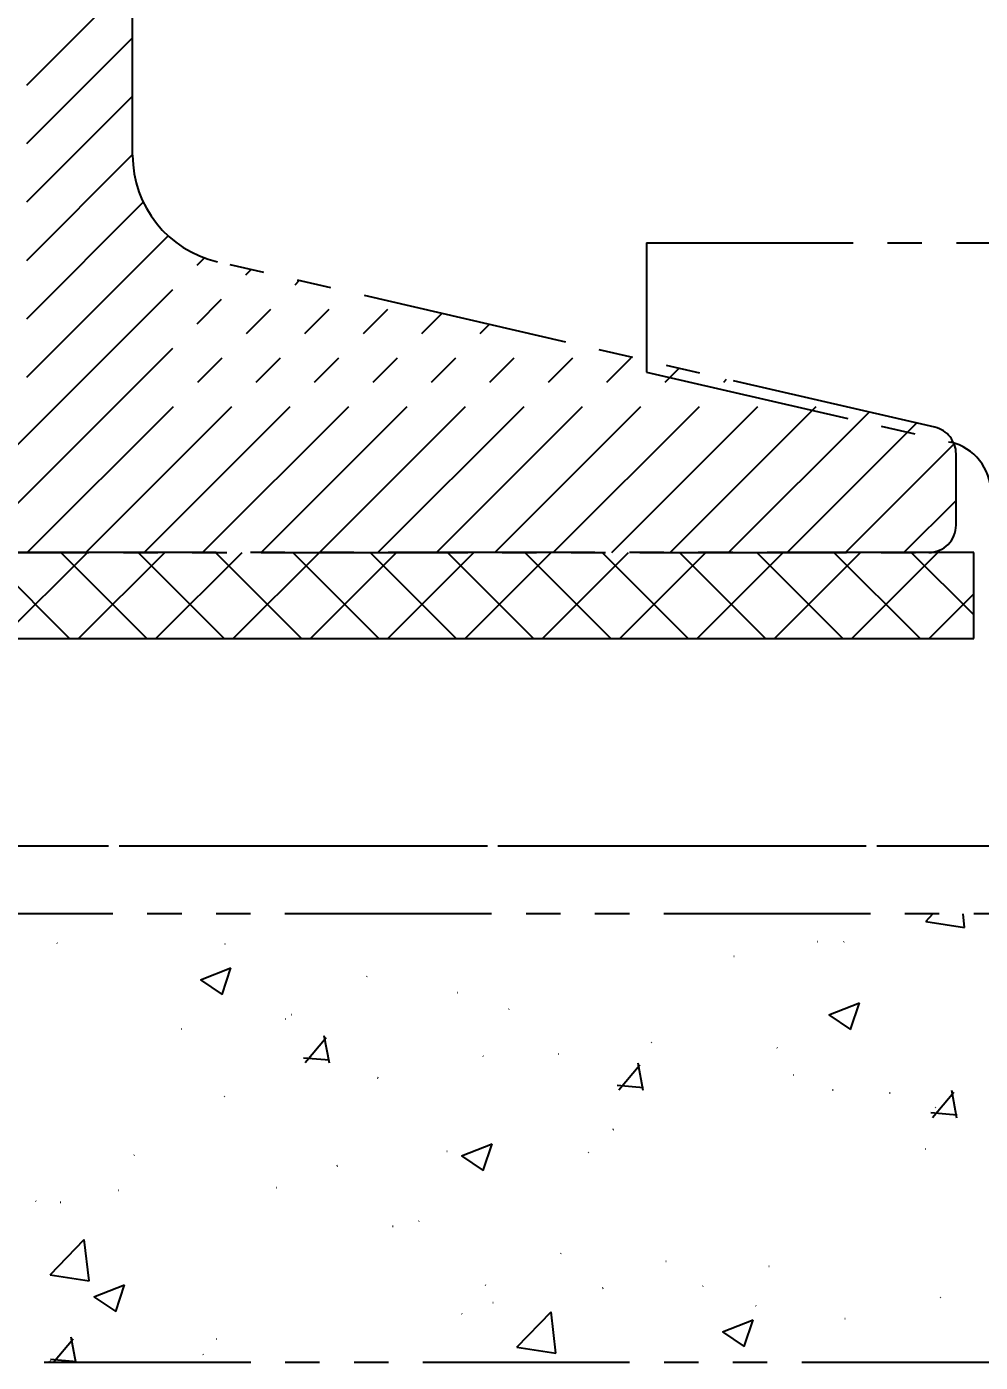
# Model space of a CAD drawing. Header units: millimetres. Extents: x -50460 to 50460, y -35640 to 35640.
# Drawn here: x 33221.1 to 33276.4, y 20464.4 to 20542 of the extents above; entities that cross this region are included whole.
import ezdxf

# ---------------------------------------------------------------- set-up
doc = ezdxf.new("R2010")
doc.units = ezdxf.units.MM
doc.linetypes.add('双点画线', pattern=[22, 12, -2, 2, -2, 2, -2])
doc.layers.get('0').update_dxf_attribs({"lineweight": 35})
for name, color, linetype, lineweight in [('7', 30, '双点画线', 18), ('EB0', 7, 'Continuous', 15), ('尺寸线层', 4, 'Continuous', 18)]:
    doc.layers.add(name, color=color, linetype=linetype, lineweight=lineweight)
doc.dimstyles.new('AM_DEMATIC$0', dxfattribs={"dimscale": 120, "dimtxt": 3, "dimasz": 1.5, "dimexe": 1, "dimexo": 0, "dimgap": 1, "dimtad": 1, "dimdsep": 46, "dimtxsty": 'Standard', "dimblk": '_CAXARROW', "dimcen": 0, "dimdle": 3, "dimclrd": 256, "dimclre": 256, "dimclrt": 2, "dimadec": 0, "dimazin": 2, "dimtfac": 0.7071067811865475, "dimtdec": 3, "dimtmove": 0, "dimatfit": 3, "dimfxl": 0, "dimfrac": 2, "dimtolj": 1, "dimlwd": 18, "dimarcsym": 0})

# ---------------------------------------------------------------- blocks, each defined once
blk = doc.blocks.new('*X591')
at = {"layer": '7', "linetype": '双点画线', "lineweight": 25}
for p, q in [((6.149999999994179, 70.13117869541384), (6.149999999994179, 120.7689010294016)), ((5.820766091346741e-11, 74.2029003976022), (6.150000000081491, 80.35290039762549)), ((5.820766091346741e-11, 70.80878784788001), (6.150000000081491, 76.9587878479033)), ((-5.820766091346741e-11, 67.41467529815782), (6.150000000081491, 73.56467529829752)), ((5.820766091346741e-11, 64.02056274855204), (6.150000000081491, 70.17056274857532)), ((-5.820766091346741e-11, 60.62645019871343), (6.769359332742169, 67.39580953138284)), ((5.820766091346741e-11, 57.23233764910765), (8.213721730397083, 65.44605937931556)), ((35.99041606974788, 65.04999957531618), (100.9904147956986, 65.04999957531618)), ((35.99041606974788, 65.04999957531618), (35.99041606974788, 57.5350442226445)), ((2.91038304567337e-10, 53.8382250997347), (10.32650521153118, 64.16473031084388)), ((52.7426721764059, 54.32339467950078), (11.07156080492132, 63.94392878402869)), ((5.820766091346741e-11, 50.44411254977967), (13.04435971792554, 63.48847226764701)), ((0.03394112555542961, 47.05000000005748), (15.82942939474015, 62.84548826918399)), ((3.42805367539404, 47.0500000001739), (18.58692412398523, 62.20887044882329)), ((6.822166224999819, 47.04999999999927), (21.34441885357955, 61.57225262857901)), ((10.21627877483843, 47.05000000029031), (24.10191358294105, 60.93563480839293)), ((13.61039132444421, 47.0500000001739), (26.85940831241896, 60.29901698814865)), ((17.00450387393357, 47.04999999999927), (29.61690304212971, 59.6623991681372)), ((20.3986164238886, 47.0500000001739), (32.37439777160762, 59.02578134789292)), ((23.79272897349438, 47.05000000011569), (35.13189250096912, 58.38916352764863)), ((27.18684152333299, 47.05000000029031), (37.88938723033061, 57.75254570728794)), ((35.99041606974788, 57.5350442226445), (53.66526929511747, 53.45448189251692)), ((30.58095407282235, 47.05000000011569), (40.64688195980852, 57.11592788704365)), ((33.97506662242813, 47.04999999994106), (43.40437668928644, 56.47931006679937)), ((37.36917917203391, 47.04999999994106), (46.16187141853152, 55.84269224643867)), ((40.76329172187252, 47.05000000011569), (48.91936614824226, 55.20607442636901)), ((44.1574042714783, 47.04999999994106), (51.67686087772017, 54.56945660618294)), ((-6.788225099211559, 47.0500000002321), (5.820766091346741e-11, 53.83822509950187)), ((47.55151682131691, 47.0500000001739), (53.862674962249, 53.36115814113509)), ((53.97500000000582, 48.63999999999578), (53.97500000000582, 52.77414627649341)), ((-3.394112549722195, 47.04999999999927), (5.820766091346741e-11, 50.44411254977967)), ((50.94562937127193, 47.05000000034852), (53.97500000015134, 50.07937062922792)), ((55, 47.05000000000655), (-55, 47.05000000000655)), ((-52.38499999999476, 47.04999999999927), (52.38499999999476, 47.04999999999927)), ((2.492761055706069, 42.05000000000655), (-2.507238944293931, 47.05000000000655)), ((-1.475551019189879, 42.05000000000655), (3.524448980810121, 47.05000000000655)), ((6.982889116276056, 42.05000000000655), (1.982889116276056, 47.05000000000655)), ((3.014577041380107, 42.05000000000655), (8.014577041380107, 47.05000000000655)), ((11.47301717661321, 42.05000000000655), (6.473017176613212, 47.05000000000655)), ((7.504705101950094, 42.05000000000655), (12.50470510195009, 47.05000000000655)), ((15.9631452371832, 42.05000000000655), (10.9631452371832, 47.05000000000655)), ((11.99483316252008, 42.05000000000655), (16.99483316252008, 47.05000000000655)), ((20.45327329775319, 42.05000000000655), (15.45327329775319, 47.05000000000655)), ((16.48496122309007, 42.05000000000655), (21.48496122309007, 47.05000000000655)), ((24.94340135832317, 42.05000000000655), (19.94340135832317, 47.05000000000655)), ((20.97508928366005, 42.05000000000655), (25.97508928366005, 47.05000000000655)), ((29.43352941889316, 42.05000000000655), (24.43352941889316, 47.05000000000655)), ((25.46521734399721, 42.05000000000655), (30.46521734399721, 47.05000000000655)), ((33.92365747946315, 42.05000000000655), (28.92365747946315, 47.05000000000655)), ((29.9553454045672, 42.05000000000655), (34.9553454045672, 47.05000000000655)), ((38.4137855398003, 42.05000000000655), (33.4137855398003, 47.05000000000655)), ((34.44547346513718, 42.05000000000655), (39.44547346513718, 47.05000000000655)), ((42.90391360037029, 42.05000000000655), (37.90391360037029, 47.05000000000655)), ((38.93560152570717, 42.05000000000655), (43.93560152570717, 47.05000000000655)), ((47.39404166094027, 42.05000000000655), (42.39404166094027, 47.05000000000655)), ((43.42572958627716, 42.05000000000655), (48.42572958627716, 47.05000000000655)), ((51.88416972151026, 42.05000000000655), (46.88416972151026, 47.05000000000655)), ((47.91585764684714, 42.05000000000655), (52.91585764684714, 47.05000000000655)), ((55, 43.42429778202859), (51.37429778208025, 47.05000000000655)), ((55, 42.05000000000655), (55, 47.05000000000655)), ((52.40598570741713, 42.05000000000655), (55, 44.64401429270583)), ((-115, 42.04999999999927), (115, 42.04999999999927)), ((-55, 42.05000000000655), (55, 42.05000000000655)), ((-148.6353144765162, 30.00000009739233), (151.3646855234838, 30.00000009739961)), ((-139.2440376815503, 29.99999999999636), (139.2440376815503, 30)), ((115, 26.04999999999927), (-115, 26.04999999999927)), ((52.21301968148327, 25.61842949395941), (52.62710952597263, 26.05000009759897)), ((52.21301968189073, 25.61842950725622), (54.47201323494664, 25.26808092756619)), ((54.47202853606723, 25.26804402664493), (54.3810607335181, 26.05000009748255)), ((1.74935316684423, 24.36218089934118), (1.768080011199345, 24.34502090806564)), ((11.51048976376478, 24.30434997335396), (11.5306409386103, 24.31981251365141)), ((45.93266438307182, 24.45496579564497), (45.95408652578772, 24.44131838559042)), ((47.44926301568921, 24.43525344670707), (47.47444571516826, 24.43856881199099)), ((41.06544869780191, 23.59480834762144), (41.09063139728096, 23.59812371290536)), ((10.08489306483534, 22.22881114951451), (11.86336377731641, 22.91150209339685)), ((11.34836015000474, 21.37659548605734), (11.86337878460472, 22.91149596511605)), ((10.08489306978299, 22.22881114426127), (11.34834633035643, 21.37660115937251)), ((19.75781827719766, 22.41424069609275), (19.77796945204318, 22.4297032363902)), ((24.9988864302577, 21.47960529745615), (25.02406912973674, 21.48292066274007)), ((15.35391252984118, 20.20982039430237), (15.37909522932023, 20.21313575958629)), ((28.00514679064509, 20.52413141882062), (28.02529796547606, 20.53959395911806)), ((46.58798073838989, 20.19458265317735), (48.36645145087095, 20.87727359705968)), ((46.58798075438244, 20.19458265113281), (47.85143401495588, 19.34237266624405)), ((47.85144588911498, 19.34233844044866), (48.36646452370042, 20.87723891950736)), ((15.00332657175022, 19.96352955181646), (15.02474871446611, 19.94988214176192)), ((8.97009821193933, 19.36937529521674), (8.995280911418376, 19.37269066050067)), ((16.17356685304549, 17.41548219101969), (17.39807724949787, 18.87479685516155)), ((17.57702260649239, 17.37893913235166), (17.28333353549533, 18.9710793284903)), ((30.86144080763916, 17.92599576300563), (30.8828629503696, 17.91234835295108)), ((36.29216764504963, 18.58229407568433), (36.31231881989515, 18.59775661598178)), ((43.55964458062954, 18.28253727974152), (43.57837142498465, 18.26537728846961)), ((16.07512902765302, 17.69832155615222), (17.59332974754216, 17.56549620420628)), ((26.49350196649903, 17.80456087847779), (26.51222881085414, 17.78740088720224)), ((34.3919754911185, 15.82157796245519), (35.61648588757089, 17.28089262659705)), ((35.79542985549779, 15.7850205975119), (35.50174078448617, 17.37716079365055)), ((20.38028439538903, 16.53802962876216), (20.40170653810492, 16.52438221870761)), ((44.53949615852616, 16.69218479836854), (44.55964733335713, 16.70764733866599)), ((34.29353766635177, 16.10441733278276), (35.8117383862409, 15.97159198083682)), ((46.80524361439166, 15.83387233392205), (46.8266657571221, 15.82022492387114)), ((50.11259654127934, 15.64752802120711), (50.13777924075839, 15.6508433864874)), ((52.61038412917696, 14.2276737338907), (53.83489452562935, 15.68698839803255)), ((54.01383710450318, 14.19110206267578), (53.72014803349157, 15.78324225881443)), ((11.46858538709057, 15.45614542842668), (11.48731223144569, 15.43898543715113)), ((52.78682467188628, 14.80207552118009), (52.8069758467318, 14.81753806147753)), ((52.51194630505051, 14.5105131094133), (54.03014702493965, 14.37768775746736)), ((34.04603427374968, 13.53232497104182), (34.07121697322873, 13.5356403363221)), ((25.24633218866074, 12.00229132657114), (27.02480290114181, 12.68498227045347)), ((26.50979112318601, 11.15006382400315), (27.02480975777144, 12.68496430305822)), ((6.236379957277677, 12.03887615692656), (6.2565311321232, 12.05433869722401)), ((24.40106037333317, 12.2625400678844), (24.42624307281221, 12.26585543316833)), ((25.24633219667885, 12.00229132558889), (26.50978545725229, 11.15008134070013)), ((32.59845322622277, 12.21040372333664), (32.61718007057789, 12.19324373206109)), ((52.18220143803046, 12.40837241086774), (52.2036235807609, 12.39472500081683)), ((18.01724605543131, 11.42209496879877), (18.04242875491036, 11.4254103340827)), ((14.48370847072511, 10.14876687965443), (14.50385964555608, 10.16422941995188)), ((0.5073940328147728, 9.384011872170959), (0.5261208771698875, 9.366851880899048)), ((5.309060819883598, 10.00905959598822), (5.33048296259949, 9.995412185937312)), ((1.950683787887101, 9.30689191863712), (1.975866487366147, 9.310207283917407)), ((21.2528636266361, 7.916936166908272), (21.27428576935199, 7.903288756857364)), ((22.77072932512965, 8.206929536518146), (22.79088049997517, 8.222392076815595)), ((1.364683701613103, 5.080000065263448), (3.34305142291123, 7.141884371460037)), ((3.62367696192814, 4.729650002198468), (3.343053076474462, 7.141883173524548)), ((31.01805783860618, 6.316820259202359), (31.03820901343715, 6.33228279949617)), ((37.11097786255414, 5.879402378141094), (37.13240000527003, 5.865754968090187)), ((43.09318211722712, 5.585044644616573), (43.11836481670616, 5.58836000989686)), ((1.364683701845934, 5.079999990248325), (3.623677191979368, 4.729651420318987)), ((3.904683638946153, 3.80999999996493), (5.683154351412668, 4.492690943850903)), ((5.168136357140611, 2.957789207594033), (5.683154991726042, 4.492689686652739)), ((26.62982145026035, 4.491436243853968), (26.6512435929908, 4.477788833803061)), ((33.4482082168106, 4.315259741459158), (33.47339091628965, 4.318575106743083)), ((39.2653863519663, 4.426710982013901), (39.28553752681182, 4.44217352231135)), ((3.904683638960705, 3.810000000041327), (5.168136899534147, 2.957790015152568)), ((27.06439389890875, 3.474814642373531), (27.08957659838779, 3.478130007657455)), ((42.31768544645456, 3.304368252422137), (42.33641229080968, 3.287208261146588)), ((53.05478066935029, 3.787278949122992), (53.07620281206619, 3.773631539072085)), ((25.25154283235315, 2.826391851176595), (25.27026967670827, 2.809231859901047)), ((28.47260627405194, 0.8758170360124495), (30.45097405799606, 2.93770140750712)), ((30.73159581514483, 0.525450105775235), (30.45097192969115, 2.937683277101314)), ((40.40777131245704, 1.775771503707801), (42.18624202493811, 2.458462447590136)), ((41.67122209623631, 0.9235321619853494), (42.18624073083629, 2.458432641044055)), ((47.51271486548649, 2.536601704639907), (47.53286604033201, 2.552064244937355)), ((40.40777132356015, 1.775771506916499), (41.6712245841336, 0.9235615220241016)), ((1.560242169784033, -3.637978807091713e-12), (2.70395249206922, 1.363020885459264)), ((2.858383126804256, -2.364686224609613e-10), (2.589195239925175, 1.459314960138727)), ((10.99783163137909, 1.359611592211877), (11.02301433085813, 1.362926957492164)), ((28.47260627550713, 0.8758170437540684), (30.7315998285485, 0.5254684640640335)), ((-196.9880402761337, -3.637978807091713e-12), (199.7174075539951, 0)), ((1.324991297980887, 0.05172806582049816), (1.34514247282641, 0.06719060611794703)), ((1.352857730962569, 0.08982668904354796), (1.364683640145813, 0.09138359953431063)), ((1.364683640145813, 0.09138359953431063), (1.378040430441615, 0.09314205433838652)), ((1.381004262715578, 0.186545583546831), (2.899204982604715, 0.05372023160089157)), ((10.22662625303201, 0.4779764012419037), (10.24535309738712, 0.4608164099699934))]:
    blk.add_line(p, q, dxfattribs=at)
for centre, radius, start, end in [((12.5, 70.13117869541384), 6.350000000000051, 180, 256.9999999999998), ((52.38499999999476, 52.77414627649341), 1.590000000000039, 359.9999999999997, 76.99999999999955), ((52.99041562271304, 50.53137181575948), 3, 1.357036664091101e-13, 76.99999711449397), ((52.38499999999476, 48.63999999999578), 1.590000000000032, 270, 359.9999999999995)]:
    blk.add_arc(centre, radius, start, end, dxfattribs=at)
blk = doc.blocks.new('*X590')
at = {"layer": 'EB0'}
blk.add_blockref('*X591', (0, 7.275957614183426e-12), dxfattribs=at)
blk = doc.blocks.new('*X647')
at = {"layer": '尺寸线层', "linetype": 'Continuous', "lineweight": 18}
for points in [[(31921.06310700121, 18578.15995013993), (32101.06310700121, 18555.65995013993), (32101.06310700121, 18600.65995013993)], [(33071.06310700115, 18578.15995013993), (32891.06310700115, 18555.65995013993), (32891.06310700115, 18600.65995013993)]]:
    blk.add_hatch(color=256, dxfattribs=at).paths.add_polyline_path(points, flags=0)
at = {"layer": '尺寸线层'}
for p, q in [((31921.06310700121, 21162.18193107477), (31921.06310700121, 18458.15995013993)), ((33071.06310700115, 20461.44460688288), (33071.06310700115, 18458.15995013993))]:
    blk.add_line(p, q, dxfattribs=at)
at = {"layer": '尺寸线层', "linetype": 'Continuous', "lineweight": 18}
blk.add_line((33071.06310700115, 18578.15995013993), (31921.06310700121, 18578.15995013993), dxfattribs=at)
at = {"layer": '尺寸线层', "color": 2, "insert": (32509.06310650119, 18878.15995013993), "char_height": 360.0000000000001, "width": 1880.000000000007, "attachment_point": 5, "line_spacing_factor": 1.37}
blk.add_mtext('1150', dxfattribs=at)
blk = doc.blocks.new('_CAXARROW')
blk.add_hatch(color=0).paths.add_polyline_path([(0, 0), (-1, 0.125), (-1, -0.125)], flags=0)
blk = doc.blocks.new('*X648')
at = {"layer": '尺寸线层', "linetype": 'Continuous', "lineweight": 18}
for points in [[(33071.06310700115, 18578.15995013993), (33251.06310700115, 18600.65995013993), (33251.06310700115, 18555.65995013993)], [(34221.06310700121, 18578.15995013993), (34041.06310700121, 18600.65995013993), (34041.06310700121, 18555.65995013993)]]:
    blk.add_hatch(color=256, dxfattribs=at).paths.add_polyline_path(points, flags=0)
at = {"layer": '尺寸线层'}
for p, q in [((34221.06310700121, 21162.18193107477), (34221.06310700121, 18458.15995013993)), ((33071.06310700115, 20461.44460688288), (33071.06310700115, 18458.15995013993))]:
    blk.add_line(p, q, dxfattribs=at)
at = {"layer": '尺寸线层', "linetype": 'Continuous', "lineweight": 18}
blk.add_line((33071.06310700115, 18578.15995013993), (34221.06310700121, 18578.15995013993), dxfattribs=at)
at = {"layer": '尺寸线层', "color": 2, "insert": (33627.33097766828, 18878.15995013993), "char_height": 360.0000000000001, "width": 1880, "attachment_point": 5, "line_spacing_factor": 1.37}
blk.add_mtext('1150', dxfattribs=at)
blk = doc.blocks.new('*X649')
at = {"layer": '尺寸线层', "linetype": 'Continuous', "lineweight": 18}
for points in [[(32446.06310700117, 19488.91433521855), (32626.06310700117, 19511.41433521855), (32626.06310700117, 19466.41433521855)], [(33696.06310700117, 19488.91433521855), (33516.06310700117, 19511.41433521855), (33516.06310700117, 19466.41433521855)]]:
    blk.add_hatch(color=256, dxfattribs=at).paths.add_polyline_path(points, flags=0)
at = {"layer": '尺寸线层'}
for p, q in [((32446.06310700117, 21939.44460688287), (32446.06310700117, 19368.91433521855)), ((33696.06310700117, 21939.44460688287), (33696.06310700117, 19368.91433521855))]:
    blk.add_line(p, q, dxfattribs=at)
at = {"layer": '尺寸线层', "linetype": 'Continuous', "lineweight": 18}
blk.add_line((32446.06310700117, 19488.91433521855), (33696.06310700117, 19488.91433521855), dxfattribs=at)
at = {"layer": '尺寸线层', "color": 2, "insert": (33084.06310750116, 19788.91433521858), "char_height": 360.0000000000001, "width": 1880, "attachment_point": 5, "line_spacing_factor": 1.37}
blk.add_mtext('1250', dxfattribs=at)

msp = doc.modelspace()

# ---------------------------------------------------------------- block references
at = {"layer": '尺寸线层'}
msp.add_blockref('*X590', (33221.06310700115, 20464.44460688288), dxfattribs=at)

# ---------------------------------------------------------------- dimensions: what is measured, and where the dimension line sits
for base, p1, p2, picture, middle in [((33696.06310700117, 19488.91433521855), (32446.06310700117, 21939.44460688287), (33696.06310700117, 21939.44460688287), '*X649', (33071.06310700117, 19488.91433521855)), ((31921.06310700121, 18578.15995013993), (33071.06310700115, 20461.44460688288), (31921.06310700121, 21162.18193107477), '*X647', (32496.06310700118, 18578.15995013993))]:
    dim = msp.add_linear_dim(base=base, p1=p1, p2=p2, dimstyle='AM_DEMATIC$0', override={"dimsah": 1, "dimtfill": 1, "dimtzin": 8}, dxfattribs=at)
    dim.commit()
    dim.dimension.update_dxf_attribs({"geometry": picture, "text_midpoint": middle})
dim = msp.add_linear_dim(base=(34221.06310700121, 18578.15995013993), p1=(33071.06310700115, 20461.44460688288), p2=(34221.06310700121, 21162.18193107477), dimstyle='AM_DEMATIC$0', override={"dimsah": 1, "dimtfill": 1, "dimtzin": 8}, dxfattribs=at)
dim.commit()
dim.dimension.update_dxf_attribs({"geometry": '*X648', "text_midpoint": (33614.33097766828, 18578.15995013993), "dimtype": 160})

doc.saveas('drawing.dxf')
